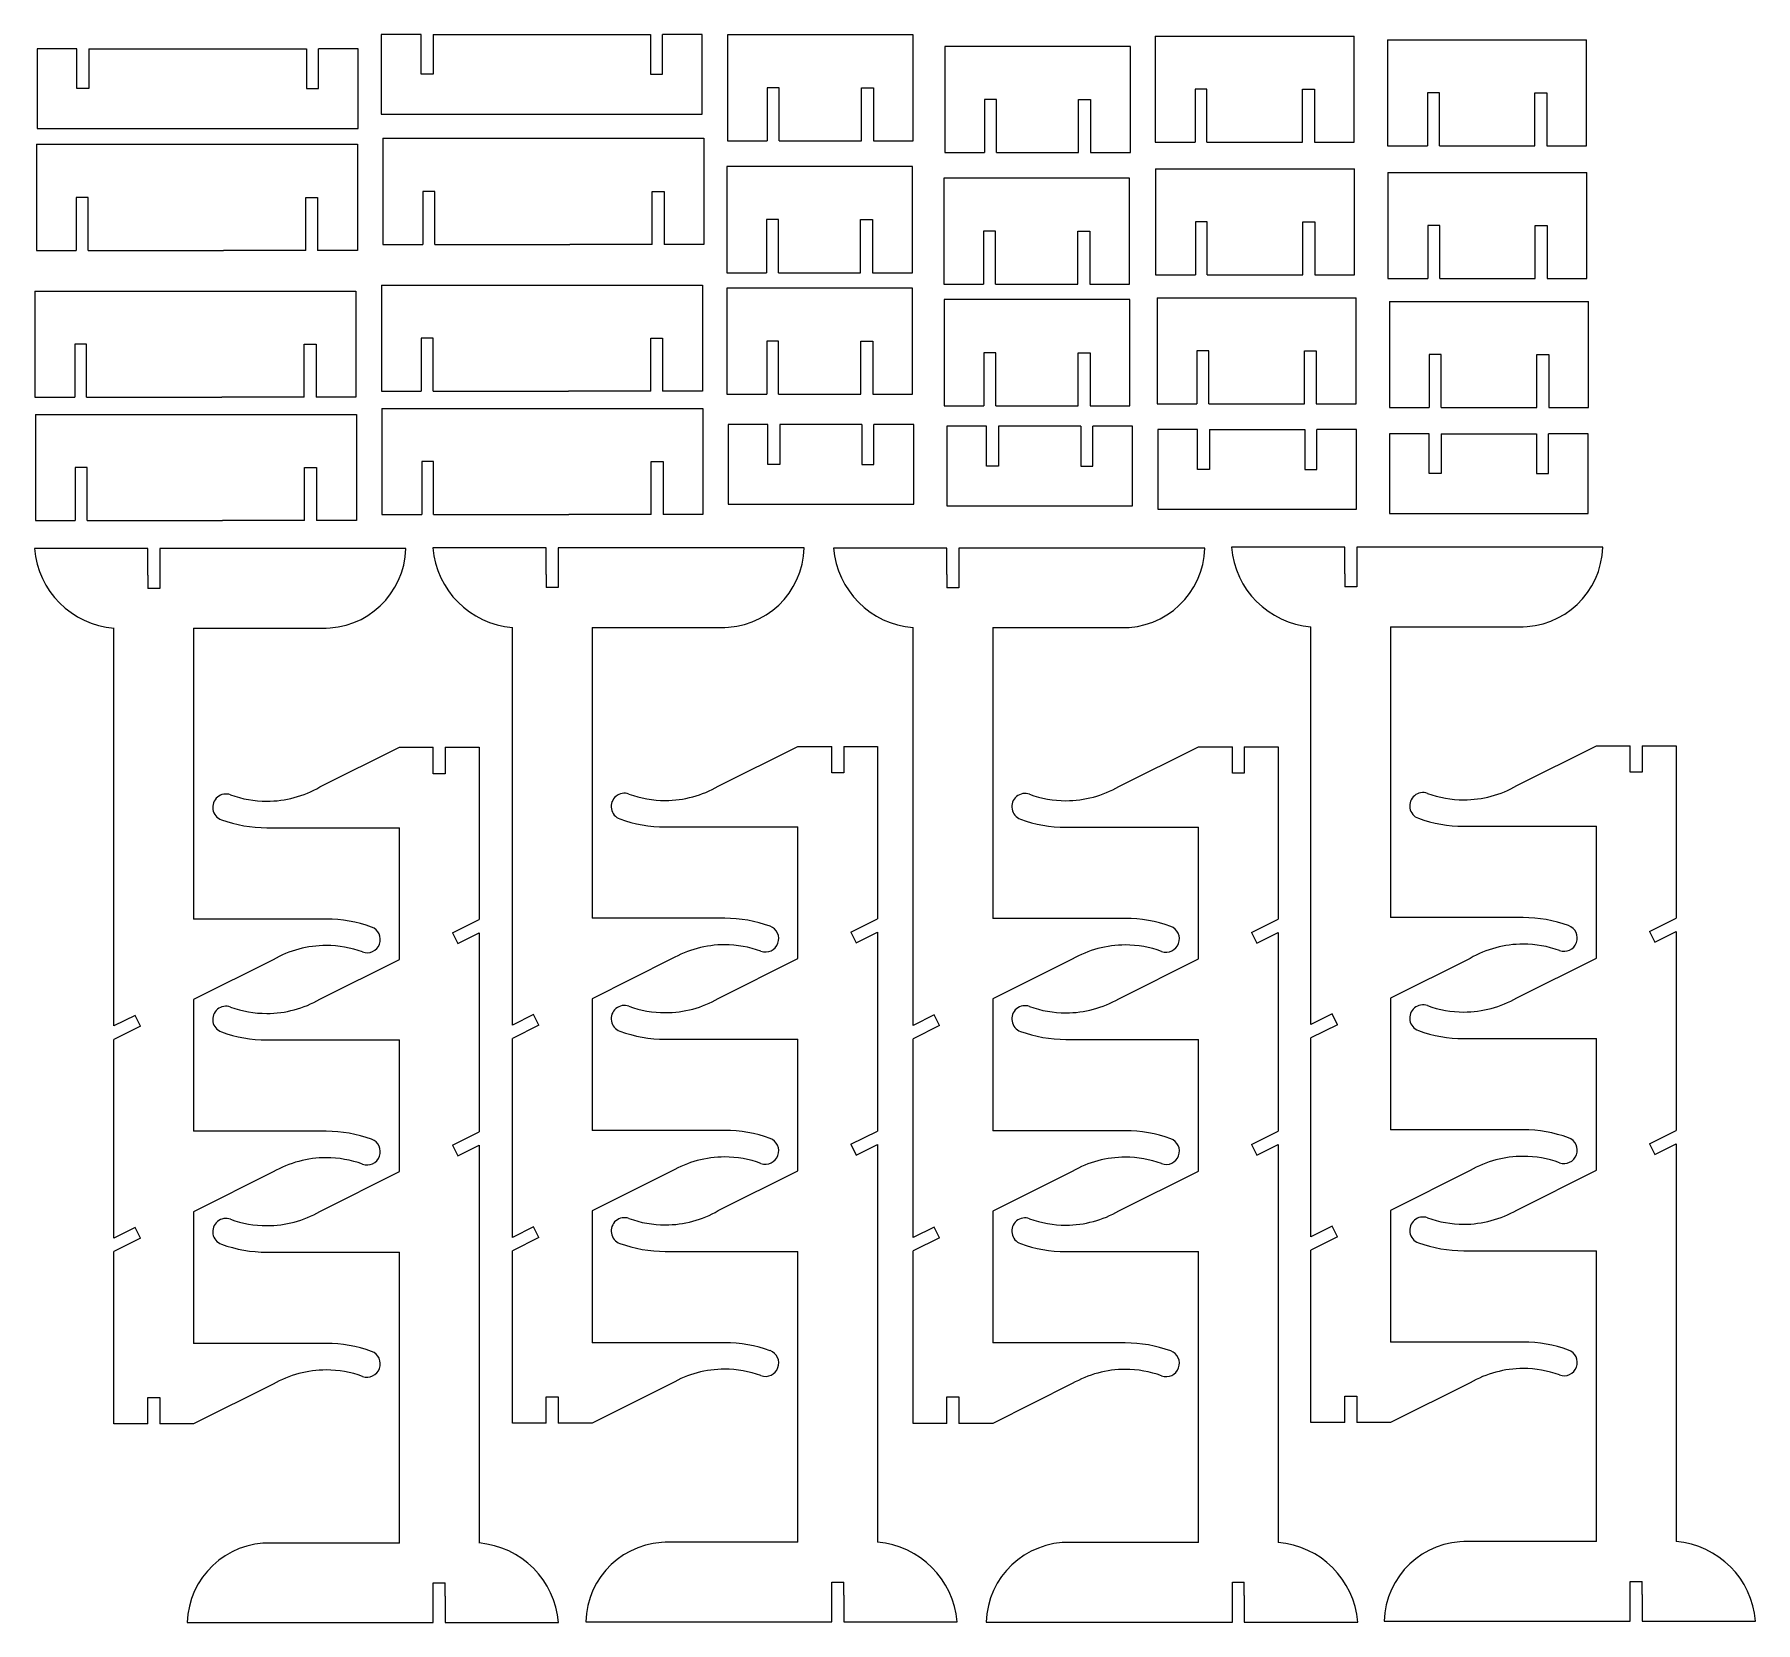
# Model space of a CAD drawing. Header units: millimetres. Extents: x 8 to 657, y -398 to 201.
import ezdxf

# ---------------------------------------------------------------- set-up
doc = ezdxf.new("R2010")
doc.units = ezdxf.units.MM

msp = doc.modelspace()

# ---------------------------------------------------------------- linework, layer by layer
for p, q in [((23.77, 195.42), (8.77, 195.42)), ((8.77, 195.42), (8.77, 165.42)), ((23.77, 180.42), (23.77, 195.42)), ((28.27, 195.42), (28.27, 180.42)), ((28.27, 195.42), (110.27, 195.42)), ((110.27, 195.42), (110.27, 180.42)), ((129.77, 195.42), (114.77, 195.42)), ((114.77, 180.42), (114.77, 195.42)), ((129.77, 165.42), (129.77, 195.42)), ((153.48, 200.84), (138.48, 200.84)), ((138.48, 200.84), (138.48, 170.84)), ((153.48, 185.84), (153.48, 200.84)), ((157.98, 200.84), (157.98, 185.84)), ((157.98, 200.84), (239.98, 200.84)), ((239.98, 200.84), (239.98, 185.84)), ((259.48, 200.84), (244.48, 200.84)), ((244.48, 185.84), (244.48, 200.84)), ((259.48, 170.84), (259.48, 200.84)), ((430.23, 200.24), (430.23, 160.24)), ((430.23, 200.24), (505.23, 200.24)), ((505.23, 160.24), (505.23, 200.24)), ((517.84, 198.81), (517.84, 158.81)), ((517.84, 198.81), (592.84, 198.81)), ((592.84, 158.81), (592.84, 198.81)), ((157.98, 185.84), (153.48, 185.84)), ((239.98, 185.84), (244.48, 185.84)), ((28.27, 180.42), (23.77, 180.42)), ((110.27, 180.42), (114.77, 180.42)), ((288.48, 180.69), (283.98, 180.69)), ((283.98, 180.69), (283.98, 160.69)), ((288.48, 160.69), (288.48, 180.69)), ((319.48, 160.69), (319.48, 180.69)), ((319.48, 180.69), (323.98, 180.69)), ((323.98, 180.69), (323.98, 160.69)), ((370.36, 176.34), (365.86, 176.34)), ((365.86, 176.34), (365.86, 156.34)), ((370.36, 156.34), (370.36, 176.34)), ((401.36, 156.34), (401.36, 176.34)), ((401.36, 176.34), (405.86, 176.34)), ((405.86, 176.34), (405.86, 156.34)), ((449.73, 180.24), (445.23, 180.24)), ((445.23, 180.24), (445.23, 160.24)), ((449.73, 160.24), (449.73, 180.24)), ((485.73, 160.24), (485.73, 180.24)), ((485.73, 180.24), (490.23, 180.24)), ((490.23, 180.24), (490.23, 160.24)), ((537.34, 178.81), (532.84, 178.81)), ((532.84, 178.81), (532.84, 158.81)), ((537.34, 158.81), (537.34, 178.81)), ((573.34, 158.81), (573.34, 178.81)), ((573.34, 178.81), (577.84, 178.81)), ((577.84, 178.81), (577.84, 158.81)), ((138.48, 170.84), (259.48, 170.84)), ((8.77, 165.42), (129.77, 165.42)), ((8.48, 159.41), (8.48, 119.41)), ((8.48, 159.41), (129.48, 159.41)), ((129.48, 159.41), (129.48, 119.41)), ((139.11, 161.69), (139.11, 121.69)), ((139.11, 161.69), (260.11, 161.69)), ((260.11, 161.69), (260.11, 121.69)), ((283.77, 160.69), (283.98, 160.69)), ((365.64, 156.34), (365.86, 156.34)), ((430.23, 160.24), (445.01, 160.24)), ((445.01, 160.24), (445.23, 160.24)), ((449.73, 160.24), (485.73, 160.24)), ((490.23, 160.24), (505.23, 160.24)), ((517.84, 158.81), (532.63, 158.81)), ((532.63, 158.81), (532.84, 158.81)), ((537.34, 158.81), (573.34, 158.81)), ((577.84, 158.81), (592.84, 158.81)), ((430.35, 150.2), (430.35, 110.2)), ((430.35, 150.2), (505.35, 150.2)), ((505.35, 110.2), (505.35, 150.2)), ((517.96, 148.78), (517.96, 108.78)), ((517.96, 148.78), (592.96, 148.78)), ((592.96, 108.78), (592.96, 148.78)), ((27.98, 139.41), (23.48, 139.41)), ((23.48, 139.41), (23.48, 119.41)), ((27.98, 119.41), (27.98, 139.41)), ((109.98, 119.41), (109.98, 139.41)), ((109.98, 139.41), (114.48, 139.41)), ((114.48, 139.41), (114.48, 119.41)), ((158.61, 141.69), (154.11, 141.69)), ((154.11, 141.69), (154.11, 121.69)), ((158.61, 121.69), (158.61, 141.69)), ((240.61, 121.69), (240.61, 141.69)), ((240.61, 141.69), (245.11, 141.69)), ((245.11, 141.69), (245.11, 121.69)), ((288.18, 131.01), (283.68, 131.01)), ((283.68, 131.01), (283.68, 111.01)), ((288.18, 111.01), (288.18, 131.01)), ((319.18, 111.01), (319.18, 131.01)), ((319.18, 131.01), (323.68, 131.01)), ((323.68, 131.01), (323.68, 111.01)), ((449.85, 130.2), (445.35, 130.2)), ((445.35, 130.2), (445.35, 110.2)), ((449.85, 110.2), (449.85, 130.2)), ((485.85, 110.2), (485.85, 130.2)), ((485.85, 130.2), (490.35, 130.2)), ((490.35, 130.2), (490.35, 110.2)), ((370.05, 126.66), (365.55, 126.66)), ((365.55, 126.66), (365.55, 106.66)), ((370.05, 106.66), (370.05, 126.66)), ((401.05, 106.66), (401.05, 126.66)), ((401.05, 126.66), (405.55, 126.66)), ((405.55, 126.66), (405.55, 106.66)), ((537.46, 128.78), (532.96, 128.78)), ((532.96, 128.78), (532.96, 108.78)), ((537.46, 108.78), (537.46, 128.78)), ((573.46, 108.78), (573.46, 128.78)), ((573.46, 128.78), (577.96, 128.78)), ((577.96, 128.78), (577.96, 108.78)), ((8.48, 119.41), (23.26, 119.41)), ((23.26, 119.41), (23.48, 119.41)), ((27.98, 119.41), (58.98, 119.41)), ((58.98, 119.41), (78.98, 119.41)), ((109.98, 119.41), (78.98, 119.41)), ((114.69, 119.41), (114.48, 119.41)), ((129.48, 119.41), (114.69, 119.41)), ((139.11, 121.69), (153.9, 121.69)), ((153.9, 121.69), (154.11, 121.69)), ((158.61, 121.69), (189.61, 121.69)), ((189.61, 121.69), (209.61, 121.69)), ((240.61, 121.69), (209.61, 121.69)), ((245.32, 121.69), (245.11, 121.69)), ((260.11, 121.69), (245.32, 121.69)), ((283.47, 111.01), (283.68, 111.01)), ((7.9, 104.05), (7.9, 64.05)), ((7.9, 104.05), (128.9, 104.05)), ((128.9, 104.05), (128.9, 64.05)), ((138.53, 106.32), (138.53, 66.32)), ((138.53, 106.32), (259.53, 106.32)), ((259.53, 106.32), (259.53, 66.32)), ((365.34, 106.66), (365.55, 106.66)), ((430.35, 110.2), (445.13, 110.2)), ((445.13, 110.2), (445.35, 110.2)), ((449.85, 110.2), (485.85, 110.2)), ((490.35, 110.2), (505.35, 110.2)), ((517.96, 108.78), (532.75, 108.78)), ((532.75, 108.78), (532.96, 108.78)), ((537.46, 108.78), (573.46, 108.78)), ((577.96, 108.78), (592.96, 108.78)), ((430.94, 101.57), (430.94, 61.57)), ((430.94, 101.57), (505.94, 101.57)), ((505.94, 61.57), (505.94, 101.57)), ((518.55, 100.14), (518.55, 60.14)), ((518.55, 100.14), (593.55, 100.14)), ((593.55, 60.14), (593.55, 100.14)), ((158.03, 86.32), (153.53, 86.32)), ((153.53, 86.32), (153.53, 66.32)), ((158.03, 66.32), (158.03, 86.32)), ((240.03, 66.32), (240.03, 86.32)), ((240.03, 86.32), (244.53, 86.32)), ((244.53, 86.32), (244.53, 66.32)), ((288.27, 85.22), (283.77, 85.22)), ((283.77, 85.22), (283.77, 65.22)), ((288.27, 65.22), (288.27, 85.22)), ((319.27, 65.22), (319.27, 85.22)), ((319.27, 85.22), (323.77, 85.22)), ((323.77, 85.22), (323.77, 65.22)), ((27.4, 84.05), (22.9, 84.05)), ((22.9, 84.05), (22.9, 64.05)), ((27.4, 64.05), (27.4, 84.05)), ((109.4, 64.05), (109.4, 84.05)), ((109.4, 84.05), (113.9, 84.05)), ((113.9, 84.05), (113.9, 64.05)), ((370.15, 80.87), (365.65, 80.87)), ((365.65, 80.87), (365.65, 60.87)), ((370.15, 60.87), (370.15, 80.87)), ((401.15, 60.87), (401.15, 80.87)), ((401.15, 80.87), (405.65, 80.87)), ((405.65, 80.87), (405.65, 60.87)), ((450.44, 81.57), (445.94, 81.57)), ((445.94, 81.57), (445.94, 61.57)), ((450.44, 61.57), (450.44, 81.57)), ((486.44, 61.57), (486.44, 81.57)), ((486.44, 81.57), (490.94, 81.57)), ((490.94, 81.57), (490.94, 61.57)), ((538.05, 80.14), (533.55, 80.14)), ((533.55, 80.14), (533.55, 60.14)), ((538.05, 60.14), (538.05, 80.14)), ((574.05, 60.14), (574.05, 80.14)), ((574.05, 80.14), (578.55, 80.14)), ((578.55, 80.14), (578.55, 60.14)), ((138.53, 66.32), (153.32, 66.32)), ((153.32, 66.32), (153.53, 66.32)), ((158.03, 66.32), (189.03, 66.32)), ((189.03, 66.32), (209.03, 66.32)), ((240.03, 66.32), (209.03, 66.32)), ((244.75, 66.32), (244.53, 66.32)), ((259.53, 66.32), (244.75, 66.32)), ((283.56, 65.22), (283.77, 65.22)), ((7.9, 64.05), (22.69, 64.05)), ((22.69, 64.05), (22.9, 64.05)), ((27.4, 64.05), (58.4, 64.05)), ((58.4, 64.05), (78.4, 64.05)), ((109.4, 64.05), (78.4, 64.05)), ((114.11, 64.05), (113.9, 64.05)), ((128.9, 64.05), (114.11, 64.05)), ((138.72, 59.82), (138.72, 19.82)), ((138.72, 59.82), (259.72, 59.82)), ((259.72, 59.82), (259.72, 19.82)), ((365.44, 60.87), (365.65, 60.87)), ((430.94, 61.57), (445.73, 61.57)), ((445.73, 61.57), (445.94, 61.57)), ((450.44, 61.57), (486.44, 61.57)), ((490.94, 61.57), (505.94, 61.57)), ((518.55, 60.14), (533.34, 60.14)), ((533.34, 60.14), (533.55, 60.14)), ((538.05, 60.14), (574.05, 60.14)), ((578.55, 60.14), (593.55, 60.14)), ((8.08, 57.55), (8.08, 17.55)), ((8.08, 57.55), (129.08, 57.55)), ((129.08, 57.55), (129.08, 17.55)), ((319.69, 53.74), (319.69, 38.74)), ((324.19, 38.74), (324.19, 53.74)), ((402.15, 53.11), (402.15, 38.11)), ((406.65, 38.11), (406.65, 53.11)), ((446.16, 51.85), (431.16, 51.85)), ((431.16, 51.85), (431.16, 21.85)), ((450.66, 51.85), (486.66, 51.85)), ((486.66, 51.85), (486.66, 36.85)), ((506.16, 51.85), (491.16, 51.85)), ((491.16, 36.85), (491.16, 51.85)), ((506.16, 21.85), (506.16, 51.85)), ((533.49, 50.26), (518.49, 50.26)), ((518.49, 50.26), (518.49, 20.26)), ((537.99, 50.26), (573.99, 50.26)), ((573.99, 50.26), (573.99, 35.26)), ((593.49, 50.26), (578.49, 50.26)), ((578.49, 35.26), (578.49, 50.26)), ((593.49, 20.26), (593.49, 50.26)), ((158.22, 39.82), (153.72, 39.82)), ((153.72, 39.82), (153.72, 19.82)), ((158.22, 19.82), (158.22, 39.82)), ((240.22, 19.82), (240.22, 39.82)), ((240.22, 39.82), (244.72, 39.82)), ((244.72, 39.82), (244.72, 19.82)), ((27.58, 37.55), (23.08, 37.55)), ((23.08, 37.55), (23.08, 17.55)), ((27.58, 17.55), (27.58, 37.55)), ((109.58, 17.55), (109.58, 37.55)), ((109.58, 37.55), (114.08, 37.55)), ((114.08, 37.55), (114.08, 17.55)), ((319.69, 38.74), (324.19, 38.74)), ((402.15, 38.11), (406.65, 38.11)), ((486.66, 36.85), (491.16, 36.85)), ((573.99, 35.26), (578.49, 35.26)), ((138.72, 19.82), (153.5, 19.82)), ((153.5, 19.82), (153.72, 19.82)), ((158.22, 19.82), (189.22, 19.82)), ((189.22, 19.82), (209.22, 19.82)), ((240.22, 19.82), (209.22, 19.82)), ((244.93, 19.82), (244.72, 19.82)), ((259.72, 19.82), (244.93, 19.82)), ((431.16, 21.85), (506.16, 21.85)), ((518.49, 20.26), (593.49, 20.26)), ((8.08, 17.55), (22.87, 17.55)), ((22.87, 17.55), (23.08, 17.55)), ((27.58, 17.55), (58.58, 17.55)), ((58.58, 17.55), (78.58, 17.55)), ((109.58, 17.55), (78.58, 17.55)), ((114.29, 17.55), (114.08, 17.55)), ((129.08, 17.55), (114.29, 17.55)), ((37.72, 7.01), (7.72, 7.01)), ((50.47, 7.01), (37.72, 7.01)), ((50.47, -2.99), (50.47, 7.01)), ((117.72, 7.01), (54.97, 7.01)), ((54.97, 7.01), (54.97, -2.99)), ((147.72, 7.01), (117.72, 7.01)), ((187.93, 7.3), (157.93, 7.3)), ((200.68, 7.3), (187.93, 7.3)), ((200.68, -2.7), (200.68, 7.3)), ((267.93, 7.3), (205.18, 7.3)), ((205.18, 7.3), (205.18, -2.7)), ((297.93, 7.3), (267.93, 7.3)), ((338.95, 7.22), (308.95, 7.22)), ((351.7, 7.22), (338.95, 7.22)), ((351.7, -2.78), (351.7, 7.22)), ((418.95, 7.22), (356.2, 7.22)), ((356.2, 7.22), (356.2, -2.78)), ((448.95, 7.22), (418.95, 7.22)), ((488.94, 7.54), (458.94, 7.54)), ((501.69, 7.54), (488.94, 7.54)), ((501.69, -2.46), (501.69, 7.54)), ((568.94, 7.54), (506.19, 7.54)), ((506.19, 7.54), (506.19, -2.46)), ((598.94, 7.54), (568.94, 7.54)), ((50.47, -2.99), (50.47, -7.99)), ((54.97, -2.99), (54.97, -7.99)), ((200.68, -2.7), (200.68, -7.7)), ((205.18, -2.7), (205.18, -7.7)), ((351.7, -2.78), (351.7, -7.78)), ((356.2, -2.78), (356.2, -7.78)), ((501.69, -2.46), (501.69, -7.46)), ((506.19, -2.46), (506.19, -7.46)), ((54.97, -7.99), (50.47, -7.99)), ((205.18, -7.7), (200.68, -7.7)), ((356.2, -7.78), (351.7, -7.78)), ((506.19, -7.46), (501.69, -7.46)), ((37.72, -22.99), (37.72, -22.99)), ((37.72, -82.99), (37.72, -22.99)), ((67.72, -22.99), (117.72, -22.99)), ((67.72, -22.99), (67.72, -82.99)), ((187.93, -22.7), (187.93, -22.7)), ((187.93, -82.7), (187.93, -22.7)), ((217.93, -22.7), (267.93, -22.7)), ((217.93, -22.7), (217.93, -82.7)), ((338.95, -22.78), (338.95, -22.78)), ((338.95, -82.78), (338.95, -22.78)), ((368.95, -22.78), (418.95, -22.78)), ((368.95, -22.78), (368.95, -82.78)), ((488.94, -22.46), (488.94, -22.46)), ((488.94, -82.46), (488.94, -22.46)), ((518.94, -22.46), (568.94, -22.46)), ((518.94, -22.46), (518.94, -82.46)), ((115.32, -82.86), (145.32, -67.86)), ((145.32, -67.86), (158.07, -67.86)), ((158.07, -77.86), (158.07, -67.86)), ((162.57, -67.86), (175.32, -67.86)), ((162.57, -67.86), (162.57, -77.86)), ((175.32, -67.86), (175.32, -132.86)), ((265.53, -82.57), (295.53, -67.57)), ((295.53, -67.57), (308.28, -67.57)), ((308.28, -77.57), (308.28, -67.57)), ((312.78, -67.57), (325.53, -67.57)), ((312.78, -67.57), (312.78, -77.57)), ((325.53, -67.57), (325.53, -132.57)), ((416.55, -82.66), (446.55, -67.66)), ((446.55, -67.66), (459.3, -67.66)), ((459.3, -77.66), (459.3, -67.66)), ((463.8, -67.66), (476.55, -67.66)), ((463.8, -67.66), (463.8, -77.66)), ((476.55, -67.66), (476.55, -132.66)), ((566.54, -82.33), (596.54, -67.33)), ((596.54, -67.33), (609.29, -67.33)), ((609.29, -77.33), (609.29, -67.33)), ((613.79, -67.33), (626.54, -67.33)), ((613.79, -67.33), (613.79, -77.33)), ((626.54, -67.33), (626.54, -132.33)), ((312.78, -77.57), (308.28, -77.57)), ((463.8, -77.66), (459.3, -77.66)), ((613.79, -77.33), (609.29, -77.33)), ((37.72, -162.99), (37.72, -82.99)), ((67.72, -82.99), (67.72, -132.63)), ((162.57, -77.86), (158.07, -77.86)), ((187.93, -162.7), (187.93, -82.7)), ((217.93, -82.7), (217.93, -132.34)), ((338.95, -162.78), (338.95, -82.78)), ((368.95, -82.78), (368.95, -132.42)), ((488.94, -162.46), (488.94, -82.46)), ((518.94, -82.46), (518.94, -132.1)), ((95.32, -98.22), (145.32, -98.22)), ((145.32, -147.86), (145.32, -98.22)), ((245.53, -97.93), (295.53, -97.93)), ((295.53, -147.57), (295.53, -97.93)), ((396.55, -98.02), (446.55, -98.02)), ((446.55, -147.66), (446.55, -98.02)), ((546.54, -97.69), (596.54, -97.69)), ((596.54, -147.33), (596.54, -97.69)), ((117.72, -132.63), (67.72, -132.63)), ((165.32, -137.86), (175.32, -132.86)), ((267.93, -132.34), (217.93, -132.34)), ((315.53, -137.57), (325.53, -132.57)), ((418.95, -132.42), (368.95, -132.42)), ((466.55, -137.66), (476.55, -132.66)), ((568.94, -132.1), (518.94, -132.1)), ((616.54, -137.33), (626.54, -132.33)), ((165.32, -137.86), (167.34, -141.88)), ((167.34, -141.88), (175.32, -137.89)), ((175.32, -137.89), (175.32, -147.86)), ((315.53, -137.57), (317.54, -141.6)), ((317.54, -141.6), (325.53, -137.6)), ((325.53, -137.6), (325.53, -147.57)), ((466.55, -137.66), (468.56, -141.68)), ((468.56, -141.68), (476.55, -137.69)), ((476.55, -137.69), (476.55, -147.66)), ((616.54, -137.33), (618.55, -141.35)), ((618.55, -141.35), (626.54, -137.36)), ((626.54, -137.36), (626.54, -147.33)), ((97.72, -147.99), (67.72, -162.99)), ((115.32, -162.86), (145.32, -147.86)), ((175.32, -147.86), (175.32, -212.86)), ((247.93, -147.7), (217.93, -162.7)), ((265.53, -162.57), (295.53, -147.57)), ((325.53, -147.57), (325.53, -212.57)), ((398.95, -147.78), (368.95, -162.78)), ((416.55, -162.66), (446.55, -147.66)), ((476.55, -147.66), (476.55, -212.66)), ((548.94, -147.46), (518.94, -162.46)), ((566.54, -162.33), (596.54, -147.33)), ((626.54, -147.33), (626.54, -212.33)), ((37.72, -172.96), (37.72, -162.99)), ((67.72, -162.99), (67.72, -212.63)), ((187.93, -172.67), (187.93, -162.7)), ((195.92, -168.67), (187.93, -172.67)), ((197.93, -172.7), (195.92, -168.67)), ((217.93, -162.7), (217.93, -212.34)), ((338.95, -172.75), (338.95, -162.78)), ((368.95, -162.78), (368.95, -212.42)), ((488.94, -172.43), (488.94, -162.46)), ((496.92, -168.43), (488.94, -172.43)), ((498.94, -172.46), (496.92, -168.43)), ((518.94, -162.46), (518.94, -212.1)), ((45.71, -168.96), (37.72, -172.96)), ((47.72, -172.99), (37.72, -177.99)), ((47.72, -172.99), (45.71, -168.96)), ((197.93, -172.7), (187.93, -177.7)), ((346.94, -168.76), (338.95, -172.75)), ((348.95, -172.78), (338.95, -177.78)), ((348.95, -172.78), (346.94, -168.76)), ((498.94, -172.46), (488.94, -177.46)), ((37.72, -242.99), (37.72, -177.99)), ((95.32, -178.22), (145.32, -178.22)), ((145.32, -227.86), (145.32, -178.22)), ((187.93, -242.7), (187.93, -177.7)), ((245.53, -177.93), (295.53, -177.93)), ((295.53, -227.57), (295.53, -177.93)), ((338.95, -242.78), (338.95, -177.78)), ((396.55, -178.02), (446.55, -178.02)), ((446.55, -227.66), (446.55, -178.02)), ((488.94, -242.46), (488.94, -177.46)), ((546.54, -177.69), (596.54, -177.69)), ((596.54, -227.33), (596.54, -177.69)), ((117.72, -212.63), (67.72, -212.63)), ((165.32, -217.86), (175.32, -212.86)), ((267.93, -212.34), (217.93, -212.34)), ((315.53, -217.57), (325.53, -212.57)), ((418.95, -212.42), (368.95, -212.42)), ((466.55, -217.66), (476.55, -212.66)), ((568.94, -212.1), (518.94, -212.1)), ((616.54, -217.33), (626.54, -212.33)), ((165.32, -217.86), (167.34, -221.88)), ((167.34, -221.88), (175.32, -217.89)), ((175.32, -217.89), (175.32, -227.86)), ((315.53, -217.57), (317.54, -221.6)), ((317.54, -221.6), (325.53, -217.6)), ((325.53, -217.6), (325.53, -227.57)), ((466.55, -217.66), (468.56, -221.68)), ((468.56, -221.68), (476.55, -217.69)), ((476.55, -217.69), (476.55, -227.66)), ((616.54, -217.33), (618.55, -221.35)), ((618.55, -221.35), (626.54, -217.36)), ((626.54, -217.36), (626.54, -227.33)), ((97.72, -227.99), (67.72, -242.99)), ((115.32, -242.86), (145.32, -227.86)), ((175.32, -227.86), (175.32, -307.86)), ((247.93, -227.7), (217.93, -242.7)), ((265.53, -242.57), (295.53, -227.57)), ((325.53, -227.57), (325.53, -307.57)), ((398.95, -227.78), (368.95, -242.78)), ((416.55, -242.66), (446.55, -227.66)), ((476.55, -227.66), (476.55, -307.66)), ((548.94, -227.46), (518.94, -242.46)), ((566.54, -242.33), (596.54, -227.33)), ((626.54, -227.33), (626.54, -307.33)), ((37.72, -252.96), (37.72, -242.99)), ((67.72, -242.99), (67.72, -292.63)), ((187.93, -252.67), (187.93, -242.7)), ((217.93, -242.7), (217.93, -292.34)), ((338.95, -252.75), (338.95, -242.78)), ((368.95, -242.78), (368.95, -292.42)), ((488.94, -252.43), (488.94, -242.46)), ((518.94, -242.46), (518.94, -292.1)), ((45.71, -248.96), (37.72, -252.96)), ((47.72, -252.99), (37.72, -257.99)), ((47.72, -252.99), (45.71, -248.96)), ((195.92, -248.67), (187.93, -252.67)), ((197.93, -252.7), (187.93, -257.7)), ((197.93, -252.7), (195.92, -248.67)), ((346.94, -248.76), (338.95, -252.75)), ((348.95, -252.78), (338.95, -257.78)), ((348.95, -252.78), (346.94, -248.76)), ((496.92, -248.43), (488.94, -252.43)), ((498.94, -252.46), (488.94, -257.46)), ((498.94, -252.46), (496.92, -248.43)), ((37.72, -322.99), (37.72, -257.99)), ((95.32, -258.22), (145.32, -258.22)), ((145.32, -307.86), (145.32, -258.22)), ((187.93, -322.7), (187.93, -257.7)), ((245.53, -257.93), (295.53, -257.93)), ((295.53, -307.57), (295.53, -257.93)), ((338.95, -322.78), (338.95, -257.78)), ((396.55, -258.02), (446.55, -258.02)), ((446.55, -307.66), (446.55, -258.02)), ((488.94, -322.46), (488.94, -257.46)), ((546.54, -257.69), (596.54, -257.69)), ((596.54, -307.33), (596.54, -257.69)), ((117.72, -292.63), (67.72, -292.63)), ((267.93, -292.34), (217.93, -292.34)), ((418.95, -292.42), (368.95, -292.42)), ((568.94, -292.1), (518.94, -292.1)), ((97.72, -307.99), (67.72, -322.99)), ((145.32, -367.86), (145.32, -307.86)), ((175.32, -307.86), (175.32, -367.86)), ((247.93, -307.7), (217.93, -322.7)), ((295.53, -367.57), (295.53, -307.57)), ((325.53, -307.57), (325.53, -367.57)), ((398.95, -307.78), (368.95, -322.78)), ((446.55, -367.66), (446.55, -307.66)), ((476.55, -307.66), (476.55, -367.66)), ((548.94, -307.46), (518.94, -322.46)), ((596.54, -367.33), (596.54, -307.33)), ((626.54, -307.33), (626.54, -367.33)), ((50.47, -322.99), (50.47, -312.99)), ((50.47, -312.99), (54.97, -312.99)), ((54.97, -312.99), (54.97, -322.99)), ((200.68, -322.7), (200.68, -312.7)), ((200.68, -312.7), (205.18, -312.7)), ((205.18, -312.7), (205.18, -322.7)), ((351.7, -322.78), (351.7, -312.78)), ((351.7, -312.78), (356.2, -312.78)), ((356.2, -312.78), (356.2, -322.78)), ((501.69, -322.46), (501.69, -312.46)), ((501.69, -312.46), (506.19, -312.46)), ((506.19, -312.46), (506.19, -322.46)), ((50.47, -322.99), (37.72, -322.99)), ((67.72, -322.99), (54.97, -322.99)), ((200.68, -322.7), (187.93, -322.7)), ((217.93, -322.7), (205.18, -322.7)), ((351.7, -322.78), (338.95, -322.78)), ((368.95, -322.78), (356.2, -322.78)), ((501.69, -322.46), (488.94, -322.46)), ((518.94, -322.46), (506.19, -322.46)), ((145.32, -367.86), (95.32, -367.86)), ((175.32, -367.86), (175.32, -367.86)), ((295.53, -367.57), (245.53, -367.57)), ((325.53, -367.57), (325.53, -367.57)), ((446.55, -367.66), (396.55, -367.66)), ((476.55, -367.66), (476.55, -367.66)), ((596.54, -367.33), (546.54, -367.33)), ((626.54, -367.33), (626.54, -367.33)), ((308.28, -387.57), (308.28, -382.57)), ((308.28, -382.57), (312.78, -382.57)), ((312.78, -387.57), (312.78, -382.57)), ((459.3, -387.66), (459.3, -382.66)), ((459.3, -382.66), (463.8, -382.66)), ((463.8, -387.66), (463.8, -382.66)), ((609.29, -387.33), (609.29, -382.33)), ((609.29, -382.33), (613.79, -382.33)), ((613.79, -387.33), (613.79, -382.33)), ((158.07, -387.86), (158.07, -382.86)), ((158.07, -382.86), (162.57, -382.86)), ((158.07, -397.86), (158.07, -387.86)), ((162.57, -387.86), (162.57, -382.86)), ((162.57, -387.86), (162.57, -397.86)), ((308.28, -397.57), (308.28, -387.57)), ((312.78, -387.57), (312.78, -397.57)), ((459.3, -397.66), (459.3, -387.66)), ((463.8, -387.66), (463.8, -397.66)), ((609.29, -397.33), (609.29, -387.33)), ((613.79, -387.33), (613.79, -397.33)), ((65.32, -397.86), (95.32, -397.86)), ((95.32, -397.86), (158.07, -397.86)), ((162.57, -397.86), (175.32, -397.86)), ((175.32, -397.86), (205.32, -397.86)), ((215.53, -397.57), (245.53, -397.57)), ((245.53, -397.57), (308.28, -397.57)), ((312.78, -397.57), (325.53, -397.57)), ((325.53, -397.57), (355.53, -397.57)), ((366.55, -397.66), (396.55, -397.66)), ((396.55, -397.66), (459.3, -397.66)), ((463.8, -397.66), (476.55, -397.66)), ((476.55, -397.66), (506.55, -397.66)), ((516.54, -397.33), (546.54, -397.33)), ((546.54, -397.33), (609.29, -397.33)), ((613.79, -397.33), (626.54, -397.33)), ((626.54, -397.33), (656.54, -397.33))]:
    msp.add_line(p, q)
for points in [[(323.98, 160.69), (338.98, 160.69), (338.98, 200.69), (268.98, 200.69), (268.98, 160.69), (283.77, 160.69)], [(405.86, 156.34), (420.86, 156.34), (420.86, 196.34), (350.86, 196.34), (350.86, 156.34), (365.64, 156.34)], [(288.48, 160.69), (319.48, 160.69)], [(370.36, 156.34), (401.36, 156.34)], [(323.68, 111.01), (338.68, 111.01), (338.68, 151.01), (268.68, 151.01), (268.68, 111.01), (283.47, 111.01)], [(405.55, 106.66), (420.55, 106.66), (420.55, 146.66), (350.55, 146.66), (350.55, 106.66), (365.34, 106.66)], [(288.18, 111.01), (319.18, 111.01)], [(323.77, 65.22), (338.77, 65.22), (338.77, 105.22), (268.77, 105.22), (268.77, 65.22), (283.56, 65.22)], [(370.05, 106.66), (401.05, 106.66)], [(405.65, 60.87), (420.65, 60.87), (420.65, 100.87), (350.65, 100.87), (350.65, 60.87), (365.44, 60.87)], [(288.27, 65.22), (319.27, 65.22)], [(370.15, 60.87), (401.15, 60.87)], [(284.19, 53.74), (269.19, 53.74), (269.19, 23.74), (339.19, 23.74), (339.19, 53.74), (324.19, 53.74)], [(288.69, 53.74), (288.69, 38.74), (284.19, 38.74), (284.19, 53.74)], [(319.69, 53.74), (288.69, 53.74)], [(366.65, 53.11), (351.65, 53.11), (351.65, 23.11), (421.65, 23.11), (421.65, 53.11), (406.65, 53.11)], [(371.15, 53.11), (371.15, 38.11), (366.65, 38.11), (366.65, 53.11)], [(402.15, 53.11), (371.15, 53.11)], [(450.66, 51.85), (450.66, 36.85), (446.16, 36.85), (446.16, 51.85)], [(537.99, 50.26), (537.99, 35.26), (533.49, 35.26), (533.49, 50.26)]]:
    msp.add_lwpolyline(points)
for centre, radius, start, end in [((40.41, 9.7), 32.79, 184.69104, 265.30896), ((116.88, 7.86), 30.86, 268.4256, 358.4256), ((190.61, 9.98), 32.79, 184.69104, 265.30896), ((267.08, 8.15), 30.86, 268.4256, 358.4256), ((341.63, 9.9), 32.79, 184.69104, 265.30896), ((418.1, 8.06), 30.86, 268.4256, 358.4256), ((491.62, 10.23), 32.79, 184.69104, 265.30896), ((568.09, 8.39), 30.86, 268.4256, 358.4256), ((95.32, -48.22), 40, 270, 300), ((245.53, -47.93), 40, 270, 300), ((396.55, -48.02), 40, 270, 300), ((546.54, -47.69), 40, 270, 300), ((79.93, -90.5), 5, 70, 250), ((95.32, -48.22), 40, 250, 270), ((230.14, -90.22), 5, 70, 250), ((245.53, -47.93), 40, 250, 270), ((381.16, -90.3), 5, 70, 250), ((396.55, -48.02), 40, 250, 270), ((531.15, -89.97), 5, 70, 250), ((546.54, -47.69), 40, 250, 270), ((95.32, -48.22), 50, 250, 270), ((245.53, -47.93), 50, 250, 270), ((396.55, -48.02), 50, 250, 270), ((546.54, -47.69), 50, 250, 270), ((117.72, -182.63), 50, 70, 90), ((133.11, -140.34), 5, 250, 70), ((267.93, -182.34), 50, 70, 90), ((283.32, -140.05), 5, 250, 70), ((418.95, -182.42), 50, 70, 90), ((434.34, -140.14), 5, 250, 70), ((568.94, -182.1), 50, 70, 90), ((584.33, -139.81), 5, 250, 70), ((117.72, -182.63), 40, 90, 120), ((117.72, -182.63), 40, 70, 90), ((267.93, -182.34), 40, 90, 120), ((267.93, -182.34), 40, 70, 90), ((418.95, -182.42), 40, 90, 120), ((418.95, -182.42), 40, 70, 90), ((568.94, -182.1), 40, 90, 120), ((568.94, -182.1), 40, 70, 90), ((79.93, -170.5), 5, 70, 250), ((95.32, -128.22), 40, 250, 270), ((95.32, -128.22), 40, 270, 300), ((230.14, -170.22), 5, 70, 250), ((245.53, -127.93), 40, 250, 270), ((245.53, -127.93), 40, 270, 300), ((381.16, -170.3), 5, 70, 250), ((396.55, -128.02), 40, 250, 270), ((396.55, -128.02), 40, 270, 300), ((531.15, -169.97), 5, 70, 250), ((546.54, -127.69), 40, 250, 270), ((546.54, -127.69), 40, 270, 300), ((245.53, -127.93), 50, 250, 270), ((396.55, -128.02), 50, 250, 270), ((546.54, -127.69), 50, 250, 270), ((95.32, -128.22), 50, 250, 270), ((117.72, -262.63), 50, 70, 90), ((267.93, -262.34), 50, 70, 90), ((418.95, -262.42), 50, 70, 90), ((568.94, -262.1), 50, 70, 90), ((133.11, -220.34), 5, 250, 70), ((283.32, -220.05), 5, 250, 70), ((434.34, -220.14), 5, 250, 70), ((584.33, -219.81), 5, 250, 70), ((117.72, -262.63), 40, 90, 120), ((117.72, -262.63), 40, 70, 90), ((267.93, -262.34), 40, 90, 120), ((267.93, -262.34), 40, 70, 90), ((418.95, -262.42), 40, 90, 120), ((418.95, -262.42), 40, 70, 90), ((568.94, -262.1), 40, 90, 120), ((568.94, -262.1), 40, 70, 90), ((79.93, -250.5), 5, 70, 250), ((95.32, -208.22), 40, 250, 270), ((95.32, -208.22), 40, 270, 300), ((230.14, -250.22), 5, 70, 250), ((245.53, -207.93), 40, 250, 270), ((245.53, -207.93), 40, 270, 300), ((381.16, -250.3), 5, 70, 250), ((396.55, -208.02), 40, 250, 270), ((396.55, -208.02), 40, 270, 300), ((531.15, -249.97), 5, 70, 250), ((546.54, -207.69), 40, 250, 270), ((546.54, -207.69), 40, 270, 300), ((95.32, -208.22), 50, 250, 270), ((245.53, -207.93), 50, 250, 270), ((396.55, -208.02), 50, 250, 270), ((546.54, -207.69), 50, 250, 270), ((117.72, -342.63), 50, 70, 90), ((133.11, -300.34), 5, 250, 70), ((267.93, -342.34), 50, 70, 90), ((283.32, -300.05), 5, 250, 70), ((418.95, -342.42), 50, 70, 90), ((434.34, -300.14), 5, 250, 70), ((568.94, -342.1), 50, 70, 90), ((584.33, -299.81), 5, 250, 70), ((117.72, -342.63), 40, 90, 120), ((117.72, -342.63), 40, 70, 90), ((267.93, -342.34), 40, 90, 120), ((267.93, -342.34), 40, 70, 90), ((418.95, -342.42), 40, 90, 120), ((418.95, -342.42), 40, 70, 90), ((568.94, -342.1), 40, 90, 120), ((568.94, -342.1), 40, 70, 90), ((96.17, -398.71), 30.86, 88.4256, 178.4256), ((172.64, -400.54), 32.79, 4.69104, 85.30896), ((246.38, -398.42), 30.86, 88.4256, 178.4256), ((322.85, -400.25), 32.79, 4.69104, 85.30896), ((397.4, -398.5), 30.86, 88.4256, 178.4256), ((473.87, -400.34), 32.79, 4.69104, 85.30896), ((547.38, -398.18), 30.86, 88.4256, 178.4256), ((623.86, -400.01), 32.79, 4.69104, 85.30896)]:
    msp.add_arc(centre, radius, start, end)

doc.saveas('drawing.dxf')
